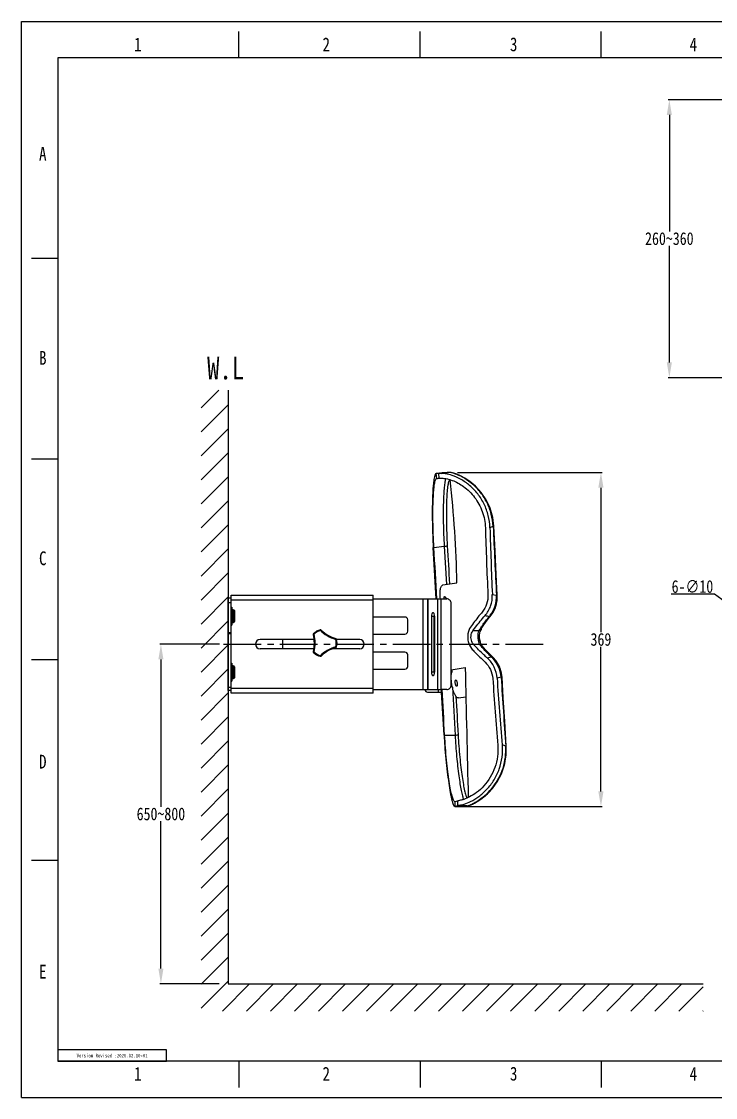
# Model space of a CAD drawing. Header units: inches. Extents: x -1861 to -181, y -5440 to -4252.
# Drawn here: x -1861 to -1095, y -5440 to -4252 of the extents above; entities that cross this region are included whole.
import ezdxf

# ---------------------------------------------------------------- set-up
doc = ezdxf.new("R2010")
doc.units = ezdxf.units.IN
doc.header["$LTSCALE"] = 10.89
doc.header["$MEASUREMENT"] = 0
doc.header["$PDMODE"] = 3
doc.header["$PDSIZE"] = 0.3125
doc.linetypes.add('CENTER2', pattern=[28.575, 19.05, -3.175, 3.175, -3.175])
doc.layers.get('0').update_dxf_attribs({"linetype": 'CONTINUOUS'})
doc.layers.get('Defpoints').update_dxf_attribs({"linetype": 'CONTINUOUS'})
for name, color, linetype in [('02___PRT_ALL_AXES', 7, 'CONTINUOUS'), ('03___PRT_ALL_CURVES', 7, 'CONTINUOUS'), ('Cneter', 1, 'CENTER2'), ('FORM', 7, 'CONTINUOUS'), ('TEXT', 2, 'CONTINUOUS')]:
    doc.layers.add(name, color=color, linetype=linetype)
doc.styles.get("Standard").update_dxf_attribs({"font": 'txt', "width": 0.8})
doc.dimstyles.get("Standard").update_dxf_attribs({"dimtxt": 1.40625, "dimasz": 1.6875, "dimexe": 0.125, "dimexo": 0.0625, "dimgap": 0.09, "dimtad": 0, "dimtih": 1, "dimtoh": 1, "dimzin": 4, "dimdsep": 46, "dimtxsty": 'Standard', "dimcen": 0.09, "dimadec": 0, "dimazin": 0, "dimtp": 0.01, "dimtm": 0.01, "dimtfac": 1, "dimtofl": 0, "dimtmove": 0, "dimatfit": 3, "dimfxl": 1, "dimtolj": 1, "dimtzin": 4, "dimarcsym": 0})

# ---------------------------------------------------------------- blocks, each defined once
blk = doc.blocks.new('*D11')
at = {"color": 3, "linetype": 'ByBlock', "lineweight": -2, "transparency": 16777216}
for p, q in [((-1642.8, -4939.5), (-1708.9, -4939.5)), ((-1707.6, -4956.4), (-1707.6, -5119.1)), ((-1707.6, -5297.7), (-1707.6, -5135)), ((-1643.2, -5314.6), (-1708.9, -5314.6))]:
    blk.add_line(p, q, dxfattribs=at)
at = {"color": 3, "transparency": 16777216}
for points in [[(-1710.4, -4956.4), (-1704.8, -4956.4), (-1707.6, -4939.5)], [(-1710.4, -5297.7), (-1704.8, -5297.7), (-1707.6, -5314.6)]]:
    blk.add_solid(points, dxfattribs=at)
at = {"layer": 'Defpoints', "color": 0, "transparency": 16777216}
for p in [(-1707.6, -4939.5), (-1632.8, -4939.5), (-1633.2, -5314.6)]:
    blk.add_point(p, dxfattribs=at)
at = {"color": 3, "transparency": 16777216, "insert": (-1707.6, -5127), "char_height": 14.062, "attachment_point": 5}
blk.add_mtext('\\A1;650~800', dxfattribs=at)
blk = doc.blocks.new('*D12')
at = {"color": 3, "linetype": 'ByBlock', "lineweight": -2, "transparency": 16777216}
for p, q in [((-1380.1, -4749.8), (-1220.7, -4749.8)), ((-1221.9, -4766.7), (-1221.9, -4926.4)), ((-1221.9, -5102), (-1221.9, -4942.3)), ((-1373.4, -5118.9), (-1220.7, -5118.9))]:
    blk.add_line(p, q, dxfattribs=at)
at = {"color": 3, "transparency": 16777216}
for points in [[(-1224.8, -4766.7), (-1219.1, -4766.7), (-1221.9, -4749.8)], [(-1224.8, -5102), (-1219.1, -5102), (-1221.9, -5118.9)]]:
    blk.add_solid(points, dxfattribs=at)
at = {"layer": 'Defpoints', "color": 0, "transparency": 16777216}
for p in [(-1390.1, -4749.8), (-1221.9, -4749.8), (-1383.4, -5118.9)]:
    blk.add_point(p, dxfattribs=at)
at = {"color": 3, "transparency": 16777216, "insert": (-1221.9, -4934.3), "char_height": 14.06, "attachment_point": 5}
blk.add_mtext('\\A1;369', dxfattribs=at)
blk = doc.blocks.new('*D13')
at = {"color": 3, "linetype": 'ByBlock', "lineweight": -2, "transparency": 16777216}
for p, q in [((-1144.3, -4883.9), (-1096.6, -4883.9)), ((-1096.6, -4883.9), (-1080.3, -4895.7))]:
    blk.add_line(p, q, dxfattribs=at)
at = {"color": 3, "lineweight": -2, "transparency": 16777216}
for p, q in [((-1062.6, -4926.3), (-1062.6, -4890.7)), ((-1080.4, -4908.5), (-1044.8, -4908.5))]:
    blk.add_line(p, q, dxfattribs=at)
at = {"color": 3, "transparency": 16777216}
blk.add_solid([(-1078.6, -4893.4), (-1081.9, -4897.9), (-1066.6, -4905.6)], dxfattribs=at)
at = {"layer": 'Defpoints', "color": 0, "transparency": 16777216}
for p in [(-1066.6, -4905.6), (-1058.5, -4911.4)]:
    blk.add_point(p, dxfattribs=at)
at = {"color": 3, "transparency": 16777216, "insert": (-1120.9, -4875.9), "char_height": 14.06, "attachment_point": 5}
blk.add_mtext('\\A1;6-∅10', dxfattribs=at)
blk = doc.blocks.new('*D17')
at = {"color": 3, "linetype": 'ByBlock', "lineweight": -2, "transparency": 16777216}
for p, q in [((-1082.6, -4338.3), (-1147.6, -4338.3)), ((-1146.4, -4355.2), (-1146.4, -4483.9)), ((-1146.4, -4628.4), (-1146.4, -4499.7)), ((-995.5, -4645.3), (-1147.6, -4645.3))]:
    blk.add_line(p, q, dxfattribs=at)
at = {"color": 3, "transparency": 16777216}
for points in [[(-1149.2, -4355.2), (-1143.6, -4355.2), (-1146.4, -4338.3)], [(-1149.2, -4628.4), (-1143.6, -4628.4), (-1146.4, -4645.3)]]:
    blk.add_solid(points, dxfattribs=at)
at = {"layer": 'Defpoints', "color": 0, "transparency": 16777216}
for p in [(-1146.4, -4338.3), (-1072.6, -4338.3), (-985.5, -4645.3)]:
    blk.add_point(p, dxfattribs=at)
at = {"color": 3, "transparency": 16777216, "insert": (-1146.4, -4491.8), "char_height": 14.062, "attachment_point": 5}
blk.add_mtext('\\A1;260~360', dxfattribs=at)

msp = doc.modelspace()

# ---------------------------------------------------------------- hatches: boundary and pattern name
h = msp.add_hatch()
h.set_pattern_fill('ANSI31', color=256, scale=150)
h.set_pattern_definition([(45, (1716.108, 0), (-13.25825, 13.25825), [])])
h.paths.add_polyline_path([(-1109.1, -5344.6), (-1109.1, -5314.6), (-1633.2, -5314.6), (-1633.2, -4659.1), (-1663.2, -4659.1), (-1663.2, -5344.6)])

# ---------------------------------------------------------------- linework, layer by layer
at = {"color": 7, "linetype": 'Continuous'}
for p, q in [((-1861.5, -5440), (-1861.5, -4252)), ((-1861.5, -4252), (-181.5, -4252)), ((-1621.5, -4292), (-1621.5, -4262.9)), ((-1421.5, -4292), (-1421.5, -4262.9)), ((-1221.5, -4292), (-1221.5, -4262.9)), ((-1821.5, -4292), (-1821.5, -5400)), ((-221.5, -4292), (-1821.5, -4292)), ((-1821.5, -4513.6), (-1850.5, -4513.6)), ((-1821.5, -4735.2), (-1850.5, -4735.2)), ((-1403.7, -4751.1), (-1403.7, -4751.1)), ((-1403.7, -4751.1), (-1403.7, -4751.1)), ((-1403.1, -4756.5), (-1403.7, -4751.1)), ((-1400, -4750.8), (-1401.7, -4750.9)), ((-1398.9, -4750.6), (-1401.5, -4750.9)), ((-1401.5, -4750.9), (-1400.9, -4750.8)), ((-1399.9, -4750.8), (-1401.1, -4750.9)), ((-1391.1, -4749.8), (-1401, -4750.9)), ((-1400.4, -4756.3), (-1401, -4750.9)), ((-1400.9, -4750.8), (-1399.9, -4750.8)), ((-1391.3, -4749.8), (-1394.9, -4750.2)), ((-1390.9, -4749.8), (-1391.5, -4749.9)), ((-1391.1, -4749.8), (-1391.3, -4749.8)), ((-1390.9, -4749.8), (-1391.1, -4749.8)), ((-1391.1, -4749.8), (-1391.1, -4749.8)), ((-1391, -4749.8), (-1391.1, -4749.8)), ((-1390.9, -4749.8), (-1390.5, -4749.8)), ((-1390.8, -4749.8), (-1390.9, -4749.8)), ((-1390.5, -4749.8), (-1390.8, -4749.8)), ((-1390.5, -4749.8), (-1390.5, -4749.8)), ((-1403.2, -4756.5), (-1403.1, -4756.5)), ((-1403.2, -4756.5), (-1403.2, -4756.5)), ((-1400.4, -4756.3), (-1400.4, -4756.3)), ((-1388.4, -4758.1), (-1388.5, -4758.1)), ((-1388.4, -4758.1), (-1388.4, -4758.1)), ((-1338.8, -4836.8), (-1340.2, -4809.2)), ((-1403.7, -4889.5), (-1407, -4832.7)), ((-1406.3, -4832.6), (-1394.8, -4831.2)), ((-1394.8, -4831.2), (-1392.4, -4873.5)), ((-1337.5, -4862.7), (-1338.8, -4836.8)), ((-1336.3, -4885.5), (-1337.5, -4862.7)), ((-1396.3, -4874.1), (-1380.8, -4871.8)), ((-1413.2, -4889.5), (-1392, -4889.5)), ((-1412.7, -4989.5), (-1412.7, -4889.5)), ((-1402.1, -4989.5), (-1402.1, -4889.5)), ((-1398.3, -4989.5), (-1398.3, -4889.5)), ((-1387.3, -4984.5), (-1387.3, -4894.5)), ((-1341.8, -4884.7), (-1337.2, -4885.5)), ((-1337.8, -4897.6), (-1336.5, -4891.2)), ((-1337.2, -4885.5), (-1336.3, -4885.5)), ((-1336.5, -4891.2), (-1336.3, -4885.5)), ((-1336.3, -4890), (-1336.3, -4885.5)), ((-1630, -4918.5), (-1630, -4898.5)), ((-1629.4, -4898.5), (-1629.4, -4918.5)), ((-1629.2, -4898.7), (-1629.2, -4918.3)), ((-1628.2, -4901.5), (-1628.2, -4915.5)), ((-1628.2, -4901.5), (-1627.4, -4901.5)), ((-1627.4, -4901.5), (-1627.4, -4915.5)), ((-1626.4, -4902.5), (-1626.4, -4914.5)), ((-1343.4, -4908), (-1340.4, -4903.5)), ((-1340.4, -4903.5), (-1337.8, -4897.6)), ((-1628.2, -4915.5), (-1627.4, -4915.5)), ((-1405.9, -4909), (-1408.6, -4909)), ((-1408.6, -4970), (-1408.6, -4909)), ((-1405.9, -4970), (-1405.9, -4909)), ((-1405.8, -4909), (-1405.8, -4970)), ((-1354.1, -4922.7), (-1351.2, -4918.3)), ((-1347.4, -4913.1), (-1343.4, -4908)), ((-1343.4, -4908), (-1343.4, -4908)), ((-1538.5, -4928.5), (-1539.1, -4928)), ((-1531.7, -4923.7), (-1531.6, -4924.4)), ((-1356.6, -4924.6), (-1363.3, -4924.8)), ((-1354.1, -4922.7), (-1354.1, -4922.7)), ((-1354.1, -4922.7), (-1354.1, -4922.7)), ((-1514.6, -4934.3), (-1513.8, -4934)), ((-1355.8, -4939.7), (-1362.5, -4940)), ((-1353.1, -4941.3), (-1353.6, -4940.6)), ((-1353.1, -4941.3), (-1353.1, -4941.3)), ((-1539.1, -4948.6), (-1538.5, -4948.1)), ((-1531.6, -4952.1), (-1531.7, -4952.9)), ((-1513.8, -4942.5), (-1514.6, -4942.3)), ((-1821.5, -4956.8), (-1850.5, -4956.8)), ((-1630, -4980.5), (-1630, -4960.5)), ((-1629.4, -4960.5), (-1629.4, -4980.5)), ((-1629.2, -4960.7), (-1629.2, -4980.3)), ((-1628.2, -4963.5), (-1628.2, -4977.5)), ((-1628.2, -4963.5), (-1627.4, -4963.5)), ((-1627.4, -4963.5), (-1627.4, -4977.5)), ((-1626.4, -4964.5), (-1626.4, -4976.5)), ((-1387.3, -4967.7), (-1371.7, -4965.4)), ((-1340.8, -4954.4), (-1340.8, -4954.4)), ((-1337.3, -4958.6), (-1340.8, -4954.4)), ((-1334, -4964.1), (-1337.3, -4958.6)), ((-1331.9, -4970.4), (-1334, -4964.1)), ((-1628.2, -4977.5), (-1627.4, -4977.5)), ((-1408.6, -4970), (-1405.9, -4970)), ((-1405.8, -4969.5), (-1405.9, -4969.5)), ((-1387, -4967.6), (-1386.8, -4970.3)), ((-1386.8, -4970.3), (-1386.8, -4971.2)), ((-1332.1, -4975.9), (-1336.5, -4977)), ((-1331.1, -4976), (-1331.9, -4970.4)), ((-1329.7, -4998.8), (-1331.1, -4976)), ((-1392, -4989.5), (-1398.2, -4989.5)), ((-1397.8, -4992.5), (-1398, -4989.5)), ((-1385.9, -4987.1), (-1382.9, -5039.9)), ((-1395.1, -5039.9), (-1397.8, -4992.5)), ((-1379.2, -4998.8), (-1370.9, -4997.6)), ((-1328.1, -5024.7), (-1329.7, -4998.7)), ((-1326.4, -5052.2), (-1328.1, -5024.6)), ((-1394.4, -5039.8), (-1382.9, -5039.9)), ((-1326.5, -5062), (-1326.4, -5052.2)), ((-1382.8, -5113.4), (-1382.8, -5113.4)), ((-1382.8, -5113.4), (-1382.8, -5113.4)), ((-1382.7, -5118.8), (-1382.8, -5113.4)), ((-1372.8, -5118.7), (-1382.7, -5118.8)), ((-1382.7, -5118.9), (-1373, -5118.7)), ((-1382.7, -5118.8), (-1373, -5118.7)), ((-1382.7, -5118.8), (-1382.7, -5118.8)), ((-1380, -5112.7), (-1380.1, -5112.7)), ((-1380, -5118.1), (-1380, -5112.7)), ((-1370.1, -5118.1), (-1380, -5118.1)), ((-1373, -5118.7), (-1372.7, -5118.7)), ((-1373, -5118.7), (-1372.8, -5118.7)), ((-1372.8, -5118.7), (-1370.9, -5118.5)), ((-1372.8, -5118.7), (-1372.7, -5118.7)), ((-1372.8, -5118.7), (-1372.8, -5118.7)), ((-1372.8, -5118.7), (-1372.8, -5118.7)), ((-1372.7, -5118.7), (-1371.3, -5118.6)), ((-1372.7, -5118.7), (-1371.4, -5118.6)), ((-1371.4, -5118.6), (-1370.9, -5118.5)), ((-1371.3, -5118.6), (-1370.9, -5118.5)), ((-1370.9, -5118.3), (-1370.9, -5118.3)), ((-1370.9, -5118.3), (-1370.9, -5118.3)), ((-1370.9, -5118.5), (-1370.8, -5118.5)), ((-1370.8, -5118.5), (-1370, -5118.3)), ((-1370.8, -5118.5), (-1369.8, -5118.3)), ((-1370.1, -5118.1), (-1367.8, -5117.9)), ((-1370.1, -5118.1), (-1367.9, -5117.9)), ((-1370.1, -5118.1), (-1370.1, -5118.1)), ((-1370, -5118.3), (-1369, -5118.1)), ((-1369.9, -5118.1), (-1367.5, -5117.8)), ((-1369, -5118.1), (-1367.9, -5117.9)), ((-1367.9, -5117.9), (-1367.8, -5117.9)), ((-1367.8, -5117.8), (-1367.5, -5117.8)), ((-1367.8, -5117.9), (-1367.5, -5117.8)), ((-1367.7, -5117.5), (-1367.7, -5117.4)), ((-1821.5, -5178.4), (-1850.5, -5178.4)), ((-1621.5, -5400), (-1621.5, -5429.1)), ((-1421.5, -5400), (-1421.5, -5429.1)), ((-1221.5, -5400), (-1221.5, -5429.1)), ((-1861.5, -5440), (-181.5, -5440))]:
    msp.add_line(p, q, dxfattribs=at)
for p, q in [((-1633.2, -4659.1), (-1633.2, -5314.6)), ((-1633.2, -5314.6), (-1109.1, -5314.6))]:
    msp.add_line(p, q)
at = {"linetype": 'Continuous'}
msp.add_line((-221.5, -5400), (-1821.5, -5400), dxfattribs=at)
at = {"color": 7, "linetype": 'Continuous'}
for points in [[(-1394.9, -4750.2), (-1397, -4750.4), (-1398.9, -4750.6)], [(-1340.2, -4809.2), (-1341.4, -4799.5), (-1344.3, -4789.5), (-1348.6, -4780.2), (-1354.1, -4772.1), (-1360.3, -4765.2), (-1366.5, -4760), (-1372.1, -4756.3), (-1376.9, -4753.7), (-1381, -4751.9), (-1384.3, -4750.7), (-1387.1, -4750), (-1390.5, -4749.8)], [(-1340.2, -4809.2), (-1341.4, -4799.7), (-1344.2, -4789.7), (-1348.5, -4780.4), (-1354, -4772.2), (-1360.2, -4765.3), (-1366.4, -4760.1), (-1372, -4756.3), (-1376.9, -4753.7), (-1381, -4751.9), (-1384.3, -4750.7), (-1387.1, -4750), (-1389.5, -4749.8)], [(-1343.4, -4908), (-1341, -4904.5), (-1338.7, -4900), (-1337.2, -4895.1), (-1336.3, -4890)], [(-1354.1, -4922.7), (-1351.1, -4918.3), (-1347.4, -4913.1)], [(-1351.2, -4918.3), (-1347.4, -4913), (-1343.4, -4908)], [(-1353.1, -4941.3), (-1353.6, -4940.6), (-1354.3, -4939.1), (-1355, -4937.2), (-1355.5, -4934.8), (-1355.8, -4932.3), (-1355.8, -4929.7), (-1355.6, -4927.2), (-1355.1, -4925.1), (-1354.6, -4923.5), (-1354.1, -4922.7)], [(-1353.6, -4940.6), (-1354.3, -4939.2), (-1355, -4937.2), (-1355.5, -4934.9), (-1355.8, -4932.3), (-1355.8, -4929.7), (-1355.6, -4927.2), (-1355.1, -4925.1), (-1354.5, -4923.5)], [(-1340.8, -4954.4), (-1345.3, -4949.9), (-1349.6, -4945.3), (-1353.1, -4941.3)], [(-1345.3, -4950), (-1349.7, -4945.3), (-1353.1, -4941.3)], [(-1331.1, -4976), (-1331.7, -4971.5), (-1333.1, -4966.5), (-1335.2, -4961.8), (-1338, -4957.6), (-1340.8, -4954.4)], [(-1367.5, -5117.8), (-1365.3, -5117), (-1363.5, -5116.1), (-1361.5, -5115), (-1358.5, -5113.3), (-1354.5, -5110.6), (-1349.7, -5106.8), (-1344.7, -5102), (-1339.7, -5096.2), (-1334.9, -5089), (-1330.8, -5080.5), (-1327.9, -5071.2), (-1326.4, -5061.3), (-1326.4, -5052.2)], [(-1367.4, -5117.7), (-1365.2, -5117), (-1363.3, -5116), (-1360.9, -5114.7), (-1357.4, -5112.5), (-1352.6, -5109.2), (-1347.2, -5104.6), (-1341.7, -5098.8), (-1336.4, -5091.5), (-1331.7, -5082.7), (-1328.3, -5072.7), (-1326.5, -5062)]]:
    msp.add_lwpolyline(points, dxfattribs=at)
for centre, radius, start, end in [((-1389.8, -4765.8), 16, 94.0196, 94.5409), ((-1403.1, -4757.3), 0.762, 93.4273, 95.5986), ((-1391.5, -4758.4), 2.98, 5.486, 10.0358), ((-1391.4, -4758.4), 2.97, 5.5124, 9.192), ((-1391.4, -4758.4), 2.97, 5.5139, 9.1282), ((-2556.2, -4893.5), 1175.6, 1.0571, 6.6134), ((4155, -4638.6), 5507.2, 181.7942, 182.5646), ((-1453.1, -4568.2), 265.9, 294.1413, 294.9895), ((3713.6, -4668.6), 5060, 181.6115, 182.4487), ((9779.1, -4323.7), 11130.5, 182.50019, 182.89329), ((-1630, -4898.7), 0.2, 90, 180), ((-1629.4, -4898.7), 0.2, 0, 90), ((-1628.2, -4902.5), 1, 90, 180), ((-1627.4, -4902.5), 1, 0, 90), ((-1630, -4918.3), 0.2, 180, 270), ((-1629.4, -4918.3), 0.2, 270, 0), ((-1628.2, -4914.5), 1, 180, 270), ((-1627.4, -4914.5), 1, 270, 0), ((-1391.5, -4909), 14.4, 176.666, 180.0086), ((-1077.4, -3657.3), 1279.9, 257.7115, 257.918), ((-1368.4, -4888.8), 30.7, 319.0556, 322.5238), ((-1538.4, -4928.7), 1, 136.4688, 193.6024), ((-1578.2, -4938.3), 40, 346.3976, 13.6024), ((-1528.2, -4938.3), 15, 103.5312, 136.4688), ((-1528.2, -4938.3), 14.2, 103.5312, 136.4688), ((-1579.1, -4938.3), 41.7, 0.002, 13.5992), ((-1531.5, -4924.7), 1, 46.3976, 103.5312), ((-1502.8, -4894.2), 41.7, 226.4002, 239.1149), ((-1503.2, -4895), 40, 226.3976, 253.6024), ((-1502.8, -4894.2), 41.7, 239.1158, 253.5998), ((-1238.4, -4999.8), 140.1, 146.3421, 147.5291), ((-1579.1, -4938.3), 41.7, 346.4007, 359.9995), ((-1528.2, -4938.3), 14.2, 343.5322, 16.4684), ((-1514.8, -4934.3), 1, 16.4688, 73.6024), ((-1528.2, -4938.3), 15, 343.5312, 16.4688), ((-1344.8, -4931.5), 24.1, 183.2687, 185.0672), ((-1247.2, -4849.9), 140.9, 219.6102, 220.7811), ((-1538.4, -4947.9), 1, 166.3976, 223.5312), ((-1528.2, -4938.3), 15, 223.5312, 256.4688), ((-1528.2, -4938.3), 14.2, 223.5312, 256.4688), ((-1531.5, -4951.9), 1, 256.4688, 313.6024), ((-1502.8, -4982.3), 41.7, 120.9508, 133.607), ((-1503.2, -4981.6), 40, 106.3976, 133.6024), ((-1502.8, -4982.4), 41.7, 106.3998, 120.9545), ((-1514.8, -4942.3), 1, 286.3976, 343.5312), ((-982.1, -6200.9), 1298.3, 106.1275, 106.3289), ((-1362.8, -4975.9), 30, 44.3605, 47.8662), ((-1630, -4960.7), 0.2, 90, 180), ((-1629.4, -4960.7), 0.2, 0, 90), ((-1628.2, -4964.5), 1, 90, 180), ((-1627.4, -4964.5), 1, 0, 90), ((88798.4, -2942.6), 90192.8, 181.285073, 181.376249), ((-1628.2, -4976.5), 1, 180, 270), ((-1627.4, -4976.5), 1, 270, 0), ((-1391.5, -4970), 14.4, 179.9914, 183.334), ((4147.9, -4596.7), 5502.4, 183.9671, 184.7379), ((3708.1, -4616.9), 5057.5, 184.0829, 184.9204), ((9773.1, -4269.8), 11127.6, 183.63826, 184.03142), ((-1630, -4980.3), 0.2, 180, 270), ((-1629.4, -4980.3), 0.2, 270, 0), ((-1425.3, -5304.2), 270.5, 68.6879, 69.5391), ((-1383, -5112.6), 0.839, 254.5185, 256.3942), ((-1373, -5117.8), 0.911, 270.8577, 281.765), ((-1372.9, -5108.8), 9.93, 270.8249, 282.0096), ((-1372.9, -5108.8), 9.93, 270.8217, 281.9869), ((-1373, -5108.8), 9.92, 282.023, 282.5221), ((-1374.5, -5100.8), 17.9, 284.2791, 284.994)]:
    msp.add_arc(centre, radius, start, end, dxfattribs=at)
for points, knots in [([(-1403.7, -4751.1), (-1404, -4751.2), (-1404.7, -4751.7), (-1405.2, -4753), (-1405.8, -4755), (-1406.3, -4757.8), (-1406.7, -4761.3), (-1407.3, -4767.2), (-1407.8, -4776.1), (-1408.1, -4788.3), (-1408.1, -4802.2), (-1407.7, -4817.2), (-1407.3, -4827.5), (-1407, -4832.7)], [0, 0, 0, 0, 0.010555, 0.02759, 0.052906, 0.086816, 0.12921, 0.179783, 0.303614, 0.453715, 0.624317, 0.808797, 1, 1, 1, 1]), ([(-1398.1, -4751), (-1398.7, -4751), (-1399.7, -4751), (-1400.6, -4750.9), (-1401, -4750.9)], [0, 0, 0, 0, 0.64401, 1, 1, 1, 1]), ([(-1344.4, -4810.9), (-1344.5, -4806.4), (-1345.8, -4797.4), (-1350.4, -4784.7), (-1357.5, -4773.4), (-1366.4, -4764.2), (-1376.2, -4757.4), (-1385.3, -4753.3), (-1392.6, -4751.4), (-1396.6, -4750.9), (-1398.1, -4751)], [0, 0, 0, 0, 0.154383, 0.307901, 0.459479, 0.606824, 0.744641, 0.862714, 0.949037, 1, 1, 1, 1]), ([(-1340.8, -4809.2), (-1341.1, -4804.7), (-1342.5, -4795.8), (-1347.2, -4783.2), (-1354.2, -4772), (-1362.9, -4763), (-1371.9, -4756.5), (-1379.9, -4752.5), (-1385.8, -4750.5), (-1389, -4749.8), (-1390.1, -4749.8)], [0, 0, 0, 0, 0.163133, 0.325053, 0.483854, 0.635959, 0.773914, 0.885098, 0.958762, 1, 1, 1, 1]), ([(-1406.3, -4832.6), (-1406.6, -4827.7), (-1407, -4818.1), (-1407.3, -4804.1), (-1407.4, -4791.2), (-1407.1, -4779.8), (-1406.6, -4771.5), (-1406.1, -4766), (-1405.7, -4762.7), (-1405.2, -4760.2), (-1404.7, -4758.3), (-1404.1, -4757), (-1403.5, -4756.5), (-1403.2, -4756.5)], [0, 0, 0, 0, 0.191105, 0.37543, 0.545885, 0.695883, 0.819664, 0.870238, 0.912657, 0.946617, 0.972021, 0.989203, 1, 1, 1, 1]), ([(-1400.4, -4756.3), (-1400.2, -4756.3), (-1399.2, -4756.3), (-1398.2, -4756.3), (-1397.4, -4756.3)], [0, 0, 0, 0, 0.163545, 1, 1, 1, 1]), ([(-1397.4, -4756.3), (-1395.9, -4756.3), (-1392.1, -4756.8), (-1388.4, -4757.8), (-1386.1, -4758.7)], [0, 0, 0, 0, 0.373981, 1, 1, 1, 1]), ([(-1393, -4756.8), (-1393.6, -4757.9), (-1394.3, -4761), (-1395, -4766.7), (-1395.5, -4774.3), (-1395.9, -4783.5), (-1396, -4794.2), (-1395.9, -4810.2), (-1395.4, -4822.7), (-1394.8, -4831.2)], [0, 0, 0, 0, 0.049859, 0.126862, 0.229412, 0.354652, 0.498881, 0.657758, 1, 1, 1, 1]), ([(-1388.5, -4758.1), (-1388.8, -4758.1), (-1389.4, -4758.6), (-1389.9, -4759.8), (-1390.5, -4761.7), (-1391.1, -4765.4), (-1391.8, -4771.5), (-1392.3, -4780.5), (-1392.5, -4791.4), (-1392.5, -4803.8), (-1392.2, -4817.1), (-1391.8, -4826.3), (-1391.5, -4831)], [0, 0, 0, 0, 0.01108, 0.028597, 0.054292, 0.088478, 0.18169, 0.30544, 0.455203, 0.625309, 0.809246, 1, 1, 1, 1]), ([(-1386.1, -4758.7), (-1381.6, -4760.3), (-1372.4, -4765.4), (-1360.5, -4777.1), (-1351.9, -4792.9), (-1349.6, -4804.9), (-1349.4, -4811)], [0, 0, 0, 0, 0.212567, 0.464396, 0.730004, 1, 1, 1, 1]), ([(-1340.8, -4809.2), (-1340.7, -4809.2), (-1340.6, -4809.2), (-1340.4, -4809.2), (-1340.3, -4809.2), (-1340.2, -4809.2), (-1340.2, -4809.2)], [0, 0, 0, 0, 0.432888, 0.745606, 0.935315, 1, 1, 1, 1]), ([(-1394.8, -4831.2), (-1394.1, -4831.2), (-1393, -4831.1), (-1391.9, -4831.1), (-1391.5, -4831)], [0, 0, 0, 0, 0.659645, 1, 1, 1, 1]), ([(-1399.1, -4889.5), (-1399.3, -4887.6), (-1399.5, -4884.8), (-1399.4, -4881.2), (-1399.1, -4878.9), (-1398.7, -4877), (-1398.1, -4875.5), (-1397.3, -4874.5), (-1396.6, -4874.1), (-1396.3, -4874.1)], [0, 0, 0, 0, 0.353126, 0.511866, 0.652541, 0.771745, 0.867682, 0.941455, 1, 1, 1, 1]), ([(-1387.3, -4894.5), (-1387.3, -4893.9), (-1387.5, -4892.6), (-1388.6, -4890.9), (-1390.2, -4889.8), (-1391.4, -4889.5), (-1392, -4889.5)], [0, 0, 0, 0, 0.255772, 0.508192, 0.755814, 1, 1, 1, 1]), ([(-1346.6, -4885), (-1346.5, -4888.5), (-1347.4, -4895.4), (-1350.8, -4901.5), (-1353, -4904)], [0, 0, 0, 0, 0.512087, 1, 1, 1, 1]), ([(-1349.8, -4907.9), (-1347.1, -4904.9), (-1342.8, -4897.5), (-1341.6, -4889), (-1341.8, -4884.7)], [0, 0, 0, 0, 0.489735, 1, 1, 1, 1]), ([(-1344.1, -4907.5), (-1341.8, -4904.4), (-1338.1, -4897.4), (-1337.1, -4889.5), (-1337.2, -4885.5)], [0, 0, 0, 0, 0.491059, 1, 1, 1, 1]), ([(-1408.6, -4909), (-1408.6, -4907.9), (-1408.5, -4906.7), (-1408, -4905.3), (-1407.7, -4904.8), (-1407.4, -4904.5), (-1407.2, -4904.5)], [0, 0, 0, 0, 0.652138, 0.7737, 0.871341, 1, 1, 1, 1]), ([(-1407.2, -4904.5), (-1407, -4904.5), (-1406.7, -4904.8), (-1406.4, -4905.3), (-1405.9, -4906.7), (-1405.8, -4907.9), (-1405.8, -4909)], [0, 0, 0, 0, 0.128659, 0.2263, 0.347862, 1, 1, 1, 1]), ([(-1353, -4904), (-1354.2, -4905.5), (-1358.7, -4910.9), (-1363, -4916.6), (-1366, -4920.9)], [0, 0, 0, 0, 0.25918, 1, 1, 1, 1]), ([(-1363.3, -4924.8), (-1362.3, -4923.4), (-1358, -4917.7), (-1353.4, -4912.1), (-1349.8, -4907.9)], [0, 0, 0, 0, 0.24126, 1, 1, 1, 1]), ([(-1355, -4922.1), (-1354.3, -4921), (-1351.2, -4916.5), (-1347.9, -4912.2), (-1345.3, -4908.9)], [0, 0, 0, 0, 0.239933, 1, 1, 1, 1]), ([(-1345.3, -4908.9), (-1345.1, -4908.9), (-1344.4, -4908.8), (-1343.7, -4908.4), (-1343.4, -4908)], [0, 0, 0, 0, 0.278501, 1, 1, 1, 1]), ([(-1539.3, -4928.9), (-1539.3, -4928.9), (-1539.3, -4928.8), (-1539.2, -4928.7), (-1539.1, -4928.7), (-1538.9, -4928.6), (-1538.7, -4928.5), (-1538.5, -4928.5)], [0, 0, 0, 0, 0.106771, 0.199464, 0.319264, 0.628274, 1, 1, 1, 1]), ([(-1531.6, -4924.4), (-1531.5, -4924.4), (-1531.3, -4924.2), (-1531.1, -4924.1), (-1530.9, -4924), (-1530.8, -4923.9), (-1530.8, -4924)], [0, 0, 0, 0, 0.371901, 0.681097, 0.893293, 1, 1, 1, 1]), ([(-1366, -4920.9), (-1366.6, -4921.7), (-1368.6, -4925.3), (-1369.1, -4929.7), (-1368.9, -4932.8)], [0, 0, 0, 0, 0.229232, 1, 1, 1, 1]), ([(-1362.5, -4940), (-1363.3, -4939.1), (-1365.1, -4936), (-1365.7, -4930.6), (-1364.5, -4926.4), (-1363.3, -4924.8)], [0, 0, 0, 0, 0.237415, 0.63237, 1, 1, 1, 1]), ([(-1355.8, -4939.7), (-1356.3, -4938.8), (-1357, -4936.3), (-1357.4, -4932.3), (-1357.4, -4928.2), (-1357, -4925.6), (-1356.6, -4924.6)], [0, 0, 0, 0, 0.213645, 0.49668, 0.781868, 1, 1, 1, 1]), ([(-1356.6, -4924.6), (-1356.4, -4924.5), (-1355.4, -4924.1), (-1354.5, -4923.4), (-1354.1, -4922.7)], [0, 0, 0, 0, 0.267458, 1, 1, 1, 1]), ([(-1514.5, -4933.4), (-1514.5, -4933.4), (-1514.5, -4933.4), (-1514.4, -4933.5), (-1514.4, -4933.7), (-1514.5, -4933.9), (-1514.5, -4934.1), (-1514.6, -4934.3)], [0, 0, 0, 0, 0.106776, 0.199469, 0.319269, 0.628277, 1, 1, 1, 1]), ([(-1368.9, -4933.6), (-1368.8, -4934.6), (-1368.2, -4938.4), (-1366.6, -4942.2), (-1364.7, -4944.3)], [0, 0, 0, 0, 0.271162, 1, 1, 1, 1]), ([(-1347.1, -4955), (-1348.5, -4953.7), (-1353.7, -4948.9), (-1358.8, -4943.9), (-1362.5, -4940)], [0, 0, 0, 0, 0.258556, 1, 1, 1, 1]), ([(-1355.8, -4939.7), (-1355.5, -4939.8), (-1354.5, -4940.1), (-1353.6, -4940.7), (-1353.1, -4941.3)], [0, 0, 0, 0, 0.265424, 1, 1, 1, 1]), ([(-1342.7, -4953.7), (-1343.7, -4952.7), (-1347.6, -4948.9), (-1351.3, -4945), (-1353.9, -4941.9)], [0, 0, 0, 0, 0.260027, 1, 1, 1, 1]), ([(-1538.5, -4948.1), (-1538.7, -4948.1), (-1538.9, -4948), (-1539.1, -4947.9), (-1539.3, -4947.8), (-1539.3, -4947.7), (-1539.3, -4947.7)], [0, 0, 0, 0, 0.371894, 0.681084, 0.89328, 1, 1, 1, 1]), ([(-1530.8, -4952.6), (-1530.8, -4952.7), (-1530.9, -4952.6), (-1531, -4952.6), (-1531.1, -4952.5), (-1531.3, -4952.4), (-1531.5, -4952.2), (-1531.6, -4952.1)], [0, 0, 0, 0, 0.106775, 0.199468, 0.319268, 0.628276, 1, 1, 1, 1]), ([(-1514.6, -4942.3), (-1514.5, -4942.4), (-1514.5, -4942.6), (-1514.4, -4942.9), (-1514.4, -4943.1), (-1514.5, -4943.2), (-1514.5, -4943.2)], [0, 0, 0, 0, 0.371898, 0.681093, 0.893289, 1, 1, 1, 1]), ([(-1364.7, -4944.3), (-1363.6, -4945.5), (-1358.8, -4950.7), (-1353.7, -4955.6), (-1349.8, -4959.3)], [0, 0, 0, 0, 0.239809, 1, 1, 1, 1]), ([(-1342.7, -4953.7), (-1342.5, -4953.7), (-1341.8, -4953.8), (-1341.2, -4954.1), (-1340.8, -4954.4)], [0, 0, 0, 0, 0.275031, 1, 1, 1, 1]), ([(-1349.8, -4959.3), (-1347.4, -4961.5), (-1343.3, -4967.2), (-1341.6, -4973.9), (-1341.3, -4977.4)], [0, 0, 0, 0, 0.486935, 1, 1, 1, 1]), ([(-1336.5, -4977), (-1336.8, -4972.8), (-1339, -4964.5), (-1344.1, -4957.7), (-1347.1, -4955)], [0, 0, 0, 0, 0.511168, 1, 1, 1, 1]), ([(-1332.1, -4975.9), (-1332.4, -4972), (-1334.3, -4964.3), (-1338.7, -4957.7), (-1341.4, -4955)], [0, 0, 0, 0, 0.509829, 1, 1, 1, 1]), ([(-1407.2, -4974.5), (-1407.4, -4974.5), (-1407.7, -4974.2), (-1408, -4973.7), (-1408.5, -4972.4), (-1408.6, -4971.1), (-1408.6, -4970)], [0, 0, 0, 0, 0.128659, 0.2263, 0.347862, 1, 1, 1, 1]), ([(-1405.8, -4970), (-1405.8, -4971.1), (-1405.9, -4972.4), (-1406.4, -4973.7), (-1406.7, -4974.2), (-1407, -4974.5), (-1407.2, -4974.5)], [0, 0, 0, 0, 0.652138, 0.7737, 0.871341, 1, 1, 1, 1]), ([(-1379.2, -4998.8), (-1379.5, -4998.9), (-1380.1, -4998.8), (-1380.9, -4998.3), (-1381.8, -4997.4), (-1382.6, -4996.2), (-1383.4, -4994.7), (-1384.5, -4992.2), (-1385.6, -4988.5), (-1386.6, -4983.8), (-1387.1, -4979), (-1387.2, -4974.4), (-1386.9, -4971.6), (-1386.6, -4970.3)], [0, 0, 0, 0, 0.025615, 0.056176, 0.094433, 0.141287, 0.196611, 0.259691, 0.404423, 0.564157, 0.725481, 0.874782, 1, 1, 1, 1]), ([(-1386.8, -4967.6), (-1386.7, -4968.1), (-1386.6, -4969), (-1386.5, -4969.9), (-1386.6, -4970.3)], [0, 0, 0, 0, 0.534995, 1, 1, 1, 1]), ([(-1332.1, -4975.9), (-1331.9, -4975.9), (-1331.7, -4975.9), (-1331.4, -4975.9), (-1331.2, -4976), (-1331.1, -4975.9), (-1331.1, -4976)], [0, 0, 0, 0, 0.430042, 0.74256, 0.932808, 1, 1, 1, 1]), ([(-1392, -4989.5), (-1391.4, -4989.5), (-1390.2, -4989.2), (-1388.6, -4988.1), (-1387.5, -4986.5), (-1387.3, -4985.2), (-1387.3, -4984.5)], [0, 0, 0, 0, 0.244186, 0.491808, 0.744228, 1, 1, 1, 1]), ([(-1395.1, -5039.9), (-1394.8, -5045.1), (-1394.2, -5055.2), (-1392.8, -5069.8), (-1391.3, -5083.3), (-1389.6, -5095.1), (-1388.2, -5103.7), (-1387, -5109.4), (-1386.2, -5112.7), (-1385.4, -5115.3), (-1384.6, -5117.2), (-1383.9, -5118.4), (-1383.2, -5118.9), (-1382.9, -5118.9)], [0, 0, 0, 0, 0.192296, 0.377215, 0.547782, 0.697558, 0.820948, 0.871306, 0.913509, 0.947265, 0.972474, 0.989456, 1, 1, 1, 1]), ([(-1383.2, -5113.4), (-1383.5, -5113.3), (-1384.1, -5112.8), (-1385.2, -5110.7), (-1386.5, -5106.5), (-1388, -5099.7), (-1389.5, -5090.6), (-1391, -5079.7), (-1392.4, -5067.3), (-1393.6, -5053.8), (-1394.2, -5044.6), (-1394.4, -5039.8)], [0, 0, 0, 0, 0.012048, 0.031011, 0.093189, 0.187574, 0.311334, 0.460153, 0.628679, 0.810814, 1, 1, 1, 1]), ([(-1382.9, -5039.9), (-1382.2, -5039.9), (-1381.1, -5039.8), (-1380, -5039.7), (-1379.6, -5039.7)], [0, 0, 0, 0, 0.659692, 1, 1, 1, 1]), ([(-1382.9, -5039.9), (-1382.5, -5047.8), (-1381.4, -5062.9), (-1379.4, -5080.8), (-1377.6, -5093.3), (-1376.3, -5100.7), (-1375, -5106.4), (-1374, -5109.7), (-1373.5, -5110.9)], [0, 0, 0, 0, 0.33203, 0.628668, 0.753812, 0.859018, 0.941668, 1, 1, 1, 1]), ([(-1379.6, -5039.7), (-1379.1, -5047.9), (-1378.2, -5059.9), (-1376.6, -5075.2), (-1375.3, -5085.3), (-1373.9, -5093.9), (-1372.6, -5100.8), (-1371.4, -5105.4), (-1370.4, -5108.1), (-1369.9, -5109.1), (-1369.7, -5109.4)], [0, 0, 0, 0, 0.348714, 0.509361, 0.65422, 0.778905, 0.879712, 0.953841, 0.980404, 1, 1, 1, 1]), ([(-1377.2, -5117.3), (-1375.7, -5117), (-1371.8, -5115.9), (-1364.8, -5113), (-1356.2, -5107.7), (-1347.3, -5099.8), (-1339.5, -5089.5), (-1333.7, -5077.5), (-1330.5, -5064.3), (-1330.3, -5055.2), (-1330.7, -5050.7)], [0, 0, 0, 0, 0.051248, 0.138009, 0.256483, 0.394526, 0.541872, 0.693227, 0.8463, 1, 1, 1, 1]), ([(-1335.7, -5051.2), (-1335.1, -5059.4), (-1337.2, -5075.9), (-1347.7, -5093.3), (-1358.6, -5103.2), (-1366.2, -5108), (-1372.3, -5110.7), (-1375.8, -5111.7), (-1377.1, -5111.9)], [0, 0, 0, 0, 0.310676, 0.61109, 0.748342, 0.864257, 0.948726, 1, 1, 1, 1]), ([(-1366.7, -5117.1), (-1365.2, -5116.4), (-1361.5, -5114.6), (-1355.2, -5110.8), (-1347.9, -5105), (-1337.9, -5094.1), (-1328.5, -5076.5), (-1326.5, -5060.2), (-1327, -5052.1)], [0, 0, 0, 0, 0.060122, 0.152398, 0.271701, 0.407564, 0.699474, 1, 1, 1, 1]), ([(-1327, -5052.1), (-1326.8, -5052.1), (-1326.6, -5052.1), (-1326.4, -5052.2), (-1326.4, -5052.2), (-1326.4, -5052.2)], [0, 0, 0, 0, 0.734153, 0.92434, 1, 1, 1, 1]), ([(-1380.1, -5112.7), (-1380.3, -5112.8), (-1381.2, -5113.1), (-1382.1, -5113.2), (-1382.8, -5113.4)], [0, 0, 0, 0, 0.25575, 1, 1, 1, 1]), ([(-1377.1, -5111.9), (-1377.7, -5112), (-1378.7, -5112.3), (-1379.7, -5112.6), (-1380, -5112.7)], [0, 0, 0, 0, 0.634095, 1, 1, 1, 1]), ([(-1377.2, -5117.3), (-1377.8, -5117.4), (-1378.8, -5117.7), (-1379.7, -5118), (-1380, -5118.1)], [0, 0, 0, 0, 0.639064, 1, 1, 1, 1]), ([(-1369.9, -5118.1), (-1369.7, -5118), (-1369, -5117.9), (-1368.3, -5117.7), (-1367.7, -5117.5)], [0, 0, 0, 0, 0.220273, 1, 1, 1, 1]), ([(-1367.7, -5117.4), (-1367.6, -5117.4), (-1367.3, -5117.3), (-1366.9, -5117.2), (-1366.7, -5117.1)], [0, 0, 0, 0, 0.234151, 1, 1, 1, 1])]:
    msp.add_open_spline(points, degree=3, knots=knots, dxfattribs=at)
for points in [[(-1401.9, -4751), (-1402.5, -4751), (-1403.1, -4751.1), (-1403.7, -4751.1)], [(-1401, -4750.9), (-1401.3, -4750.9), (-1401.6, -4750.9), (-1401.9, -4751)], [(-1398.1, -4751), (-1395.7, -4750.5), (-1393.3, -4750.1), (-1390.9, -4749.8)], [(-1390.1, -4749.8), (-1390.4, -4749.8), (-1390.6, -4749.8), (-1390.9, -4749.8)], [(-1403.1, -4756.5), (-1402.5, -4756.5), (-1401.9, -4756.4), (-1401.2, -4756.3)], [(-1401.2, -4756.3), (-1401, -4756.3), (-1400.7, -4756.3), (-1400.4, -4756.3)], [(-1402.9, -4889.6), (-1404, -4870.6), (-1405.2, -4851.6), (-1406.3, -4832.6)], [(-1391.5, -4831), (-1390.7, -4845), (-1389.8, -4859), (-1389, -4873)], [(-1394.4, -5039.8), (-1395.4, -5023.1), (-1396.3, -5006.3), (-1397.2, -4989.5)], [(-1381.9, -4997), (-1381.1, -5011.3), (-1380.4, -5025.5), (-1379.6, -5039.7)], [(-1383, -5113.5), (-1383.1, -5113.5), (-1383.1, -5113.5), (-1383.2, -5113.4)], [(-1382.8, -5113.4), (-1382.9, -5113.4), (-1382.9, -5113.5), (-1383, -5113.5)], [(-1382.9, -5118.9), (-1382.8, -5118.9), (-1382.8, -5118.9), (-1382.7, -5118.8)], [(-1380, -5118.1), (-1380.9, -5118.4), (-1381.8, -5118.6), (-1382.7, -5118.8)], [(-1377.2, -5117.3), (-1374.7, -5117.6), (-1372.3, -5117.9), (-1369.9, -5118.1)], [(-1372.7, -5118.7), (-1372.1, -5118.6), (-1371.5, -5118.4), (-1370.9, -5118.3)], [(-1370.9, -5118.3), (-1370.6, -5118.2), (-1370.4, -5118.2), (-1370.1, -5118.1)]]:
    msp.add_open_spline(points, degree=3, dxfattribs=at)
at = {"layer": '02___PRT_ALL_AXES', "color": 7, "linetype": 'Continuous'}
for p, q in [((-1633.2, -4990.5), (-1633.2, -4888.5)), ((-1633.2, -4888.5), (-1630.2, -4888.5)), ((-1633.2, -4893.5), (-1630.2, -4893.5)), ((-1630.2, -4993.5), (-1630.2, -4885.5)), ((-1630.2, -4885.5), (-1473.2, -4885.5)), ((-1630.2, -4890.5), (-1473.2, -4890.5)), ((-1473.2, -4993.5), (-1473.2, -4885.5)), ((-1473.2, -4889.5), (-1413.2, -4889.5)), ((-1418.2, -4989.5), (-1418.2, -4889.5)), ((-1413.2, -4889.5), (-1413.2, -4989.5)), ((-1630, -4898.5), (-1629.4, -4898.5)), ((-1628.2, -4901.5), (-1627.4, -4901.5)), ((-1628.2, -4915.5), (-1627.4, -4915.5)), ((-1438.2, -4909.5), (-1473.2, -4909.5)), ((-1435.2, -4925.3), (-1435.2, -4912.5)), ((-1630.2, -4926.8), (-1633.2, -4926.8)), ((-1630.2, -4928.2), (-1633.2, -4928.2)), ((-1630, -4918.5), (-1629.4, -4918.5)), ((-1473.2, -4928.3), (-1438.2, -4928.3)), ((-1538.4, -4934.5), (-1598.2, -4934.5)), ((-1573.2, -4944.5), (-1573.2, -4934.5)), ((-1488.2, -4934.5), (-1513.7, -4934.5)), ((-1538.7, -4944.5), (-1598.2, -4944.5)), ((-1488.2, -4944.5), (-1518.2, -4944.5)), ((-1438.2, -4948.3), (-1473.2, -4948.3)), ((-1435.2, -4964.1), (-1435.2, -4951.3)), ((-1630, -4960.5), (-1629.4, -4960.5)), ((-1628.2, -4963.5), (-1627.4, -4963.5)), ((-1628.2, -4977.5), (-1627.4, -4977.5)), ((-1473.2, -4967.1), (-1438.2, -4967.1)), ((-1633.2, -4987), (-1630.2, -4987)), ((-1473.2, -4988.5), (-1630.2, -4988.5)), ((-1630, -4980.5), (-1629.4, -4980.5)), ((-1473.2, -4989.5), (-1398.2, -4989.5)), ((-1401.2, -4992.5), (-1401.2, -4989.5)), ((-1398.2, -4989.5), (-1398.2, -4992.5)), ((-1630.2, -4990.5), (-1633.2, -4990.5)), ((-1473.2, -4993.5), (-1630.2, -4993.5)), ((-1413.2, -4992.5), (-1398.2, -4992.5))]:
    msp.add_line(p, q, dxfattribs=at)
for centre, radius, start, end in [((-1438.2, -4912.5), 3, 0, 90), ((-1438.2, -4925.3), 3, 270, 0), ((-1598.2, -4939.5), 5, 90, 270), ((-1488.2, -4939.5), 5, 270, 90), ((-1438.2, -4951.3), 3, 0, 90), ((-1438.2, -4964.1), 3, 270, 0), ((-1413.2, -4989.5), 3, 180, 270)]:
    msp.add_arc(centre, radius, start, end, dxfattribs=at)
for points, knots in [([(-1395.1, -4889.5), (-1395.1, -4889.2), (-1395.1, -4888.6), (-1395, -4887.9), (-1394.9, -4887.4), (-1394.7, -4887.1), (-1394.5, -4887), (-1394.4, -4886.9)], [0, 0, 0, 0, 0.358784, 0.653273, 0.769922, 0.864875, 1, 1, 1, 1]), ([(-1394.4, -4886.9), (-1394.3, -4886.9), (-1394.1, -4887.1), (-1393.8, -4887.3), (-1393.5, -4887.8), (-1393.2, -4888.5), (-1393.1, -4889.2), (-1393, -4889.5)], [0, 0, 0, 0, 0.132303, 0.227707, 0.34556, 0.642606, 1, 1, 1, 1]), ([(-1382.7, -4982.5), (-1382.7, -4982.1), (-1382.8, -4981.3), (-1382.8, -4980.3), (-1382.6, -4979.7), (-1382.5, -4979.3), (-1382.3, -4979.1), (-1382.1, -4979)], [0, 0, 0, 0, 0.352522, 0.654186, 0.774752, 0.871592, 1, 1, 1, 1]), ([(-1381.1, -4986), (-1381.3, -4986), (-1381.6, -4985.8), (-1381.8, -4985.4), (-1382.1, -4984.8), (-1382.5, -4983.8), (-1382.6, -4983), (-1382.7, -4982.5)], [0, 0, 0, 0, 0.127202, 0.225181, 0.347427, 0.651392, 1, 1, 1, 1]), ([(-1382.1, -4979), (-1382, -4979), (-1381.7, -4979.2), (-1381.4, -4979.6), (-1381.1, -4980.2), (-1380.8, -4981.2), (-1380.6, -4982), (-1380.5, -4982.5)], [0, 0, 0, 0, 0.127202, 0.225181, 0.347427, 0.651392, 1, 1, 1, 1]), ([(-1380.5, -4982.5), (-1380.5, -4982.9), (-1380.4, -4983.7), (-1380.5, -4984.7), (-1380.6, -4985.3), (-1380.7, -4985.7), (-1380.9, -4985.9), (-1381.1, -4986)], [0, 0, 0, 0, 0.352522, 0.654186, 0.774752, 0.871592, 1, 1, 1, 1])]:
    msp.add_open_spline(points, degree=3, knots=knots, dxfattribs=at)
at = {"layer": '03___PRT_ALL_CURVES', "color": 40, "linetype": 'Continuous'}
msp.add_line((-1353.5, -4923.2), (-1353.7, -4923.3), dxfattribs=at)
msp.add_arc((-1573.6, -4735), 289.6, 319.0066, 319.4316, dxfattribs=at)
at = {"layer": 'Cneter', "ltscale": 0.2}
msp.add_line((-1638.4, -4939.5), (-1284.4, -4939.5), dxfattribs=at)
at = {"layer": 'FORM'}
msp.add_lwpolyline([(-1821.5, -5400), (-1701.5, -5400), (-1701.5, -5387.5), (-1821.5, -5387.5)], close=True, dxfattribs=at)

# ---------------------------------------------------------------- texts
at = {"char_height": 15.2, "attachment_point": 5}
for s, width, insert in [('1', 50, (-1733, -4277.3)), ('2', 50, (-1525.1, -4277.3)), ('3', 50, (-1318.2, -4277.3)), ('4', 50, (-1119.8, -4277.3)), ('A', 10, (-1838, -4398)), ('B', 10, (-1838, -4623.4)), ('C', 10, (-1838, -4844.8)), ('D', 10, (-1838, -5069.2)), ('E', 10, (-1838, -5301.1)), ('1', 50, (-1733, -5413.8)), ('2', 50, (-1525.1, -5413.8)), ('3', 50, (-1318.2, -5413.8)), ('4', 50, (-1119.8, -5413.8))]:
    msp.add_mtext_dynamic_manual_height_columns(s, width=width, gutter_width=12.5, heights=[0], dxfattribs=dict(at, insert=insert))
at = {"insert": (-1636.2, -4634.9), "char_height": 25, "attachment_point": 5}
msp.add_mtext('\\A1;W.L', dxfattribs=at)
at = {"layer": 'TEXT', "insert": (-1761.5, -5393.8), "char_height": 5, "attachment_point": 5}
msp.add_mtext_dynamic_manual_height_columns('{\\H0.8x;Version Revised :2026.02.10-01} ', width=130.87, gutter_width=12.5, heights=[0], dxfattribs=at)

# ---------------------------------------------------------------- dimensions: what is measured, and where the dimension line sits
dim = msp.add_linear_dim(base=(-1146.4, -4338.3), p1=(-985.5, -4645.3), p2=(-1072.6, -4338.3), angle=90, text='260~360', dimstyle='Standard', override={"dimscale": 10, "dimexo": 1, "dimtad": 1, "dimdec": 0, "dimzin": 0, "dimcen": 1.782, "dimclrd": 3, "dimclre": 3, "dimclrt": 3, "dimtp": 0, "dimtm": 0, "dimtdec": 0, "dimtzin": 0, "dimarcsym": 1})
dim.commit()
dim.dimension.update_dxf_attribs({"geometry": '*D17', "text_midpoint": (-1146.4, -4491.8)})
dim = msp.add_linear_dim(base=(-1221.9, -4749.8), p1=(-1383.4, -5118.9), p2=(-1390.1, -4749.8), angle=90, dimstyle='Standard', override={"dimscale": 10, "dimexo": 1, "dimtad": 1, "dimdec": 0, "dimzin": 0, "dimcen": 1.782, "dimclrd": 3, "dimclre": 3, "dimclrt": 3, "dimtp": 0, "dimtm": 0, "dimtdec": 0, "dimtzin": 0, "dimarcsym": 1})
dim.commit()
dim.dimension.update_dxf_attribs({"geometry": '*D12', "text_midpoint": (-1221.9, -4934.3)})
dim = msp.add_diameter_dim_2p(p1=(-1058.5, -4911.4), p2=(-1066.6, -4905.6), text='6-<>', dimstyle='Standard', override={"dimscale": 10, "dimexo": 1, "dimtad": 1, "dimdec": 0, "dimzin": 0, "dimcen": 1.782, "dimclrd": 3, "dimclre": 3, "dimclrt": 3, "dimtp": 0, "dimtm": 0, "dimtdec": 0, "dimtzin": 0, "dimarcsym": 1})
dim.commit()
dim.dimension.update_dxf_attribs({"geometry": '*D13', "text_midpoint": (-1120.9, -4883.9), "dimtype": 163})
dim = msp.add_linear_dim(base=(-1707.6, -4939.5), p1=(-1633.2, -5314.6), p2=(-1632.8, -4939.5), angle=90, text='650~800', dimstyle='Standard', override={"dimscale": 10, "dimexo": 1, "dimtad": 1, "dimdec": 0, "dimzin": 0, "dimcen": 1.782, "dimclrd": 3, "dimclre": 3, "dimclrt": 3, "dimtp": 0, "dimtm": 0, "dimtdec": 0, "dimtzin": 0, "dimarcsym": 1})
dim.commit()
dim.dimension.update_dxf_attribs({"geometry": '*D11', "text_midpoint": (-1707.6, -5127), "dimtype": 160})

doc.saveas('drawing.dxf')
